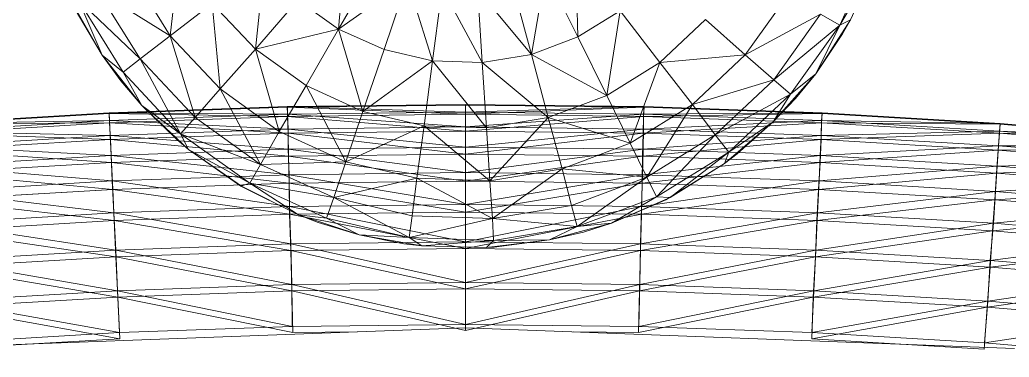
# Model space of a CAD drawing. Header units: millimetres. Extents: x -8591 to 7092, y -1621 to 14390.
# Drawn here: x -4434.81 to -4415.74, y 2796.58 to 2803.08 of the extents above; entities that cross this region are included whole.
import ezdxf

# ---------------------------------------------------------------- set-up
doc = ezdxf.new("R2010")
doc.units = ezdxf.units.MM
doc.layers.add('G-IMPT', color=8, linetype='Continuous', lineweight=9)
doc.layers.add('I-FURN', color=30, linetype='Continuous', lineweight=9)

# ---------------------------------------------------------------- blocks, each defined once
blk = doc.blocks.new('Artificial banana plant 1500mm - Family 4__C1-728657-Begane grond')
at = {"layer": 'G-IMPT'}
for p, q in [((-15.758, 147.639), (-15.908, 146.021)), ((-6.248, 146.095), (-5.578, 147.581)), ((-18.968, 147.539), (-19.148, 145.893)), ((-11.298, 145.871), (-11.338, 147.494)), ((-17.338, 147.28), (-17.508, 145.635)), ((-15.908, 146.021), (-15.198, 147.242)), ((-5.528, 147.321), (-6.248, 146.095)), ((-5.528, 147.321), (-6.038, 146.198)), ((-19.888, 147.087), (-19.148, 145.893)), ((-12.188, 145.532), (-11.918, 147.133)), ((-11.298, 145.871), (-11.918, 147.133)), ((-15.908, 146.021), (-14.578, 146.959)), ((-15.028, 145.626), (-14.578, 146.959)), ((-14.578, 146.959), (-14.098, 145.408)), ((-14.098, 145.408), (-13.908, 146.804)), ((-13.908, 146.804), (-13.138, 145.377)), ((-12.188, 145.532), (-12.558, 146.894)), ((-20.548, 146.764), (-19.728, 145.449)), ((-20.548, 146.764), (-19.148, 145.893)), ((-13.138, 145.377), (-13.228, 146.782)), ((-13.228, 146.782), (-12.188, 145.532)), ((-8.068, 145.528), (-7.248, 146.672)), ((-20.458, 145.521), (-21.068, 146.589)), ((-20.458, 145.521), (-20.918, 146.578)), ((-20.918, 146.578), (-19.728, 145.449)), ((-20.918, 146.578), (-20.058, 145.193)), ((-19.148, 145.893), (-18.338, 146.515)), ((-18.338, 146.515), (-18.188, 144.868)), ((-18.338, 146.515), (-17.508, 145.635)), ((-17.508, 145.635), (-16.688, 146.58)), ((-16.688, 146.58), (-15.908, 146.021)), ((-20.978, 146.401), (-20.458, 145.521)), ((-11.298, 145.871), (-10.478, 146.376)), ((-10.738, 144.742), (-10.478, 146.376)), ((-9.718, 145.378), (-10.478, 146.376)), ((-8.068, 145.528), (-6.618, 146.306)), ((-7.518, 145.047), (-6.618, 146.306)), ((-6.618, 146.306), (-6.248, 146.095)), ((-9.718, 145.378), (-8.838, 146.203)), ((-8.068, 145.528), (-8.838, 146.203)), ((-7.518, 145.047), (-6.248, 146.095)), ((-7.198, 144.769), (-6.248, 146.095)), ((-6.708, 145.162), (-6.038, 146.198)), ((-6.708, 145.162), (-6.248, 146.095)), ((-6.038, 146.198), (-6.248, 146.095)), ((-6.198, 145.932), (-6.038, 146.198)), ((-19.728, 145.449), (-19.148, 145.893)), ((-19.148, 145.893), (-18.668, 144.318)), ((-19.148, 145.893), (-18.188, 144.868)), ((-17.508, 145.635), (-15.908, 146.021)), ((-16.528, 144.933), (-15.908, 146.021)), ((-15.908, 146.021), (-15.438, 144.435)), ((-15.908, 146.021), (-15.028, 145.626)), ((-12.188, 145.532), (-11.298, 145.871)), ((-10.738, 144.742), (-11.298, 145.871)), ((-6.198, 145.932), (-6.708, 145.162)), ((-20.098, 145.023), (-20.458, 145.521)), ((-19.698, 144.551), (-20.458, 145.521)), ((-20.458, 145.521), (-20.058, 145.193)), ((-18.188, 144.868), (-17.508, 145.635)), ((-17.508, 145.635), (-17.048, 144.048)), ((-17.508, 145.635), (-16.528, 144.933)), ((-15.438, 144.435), (-15.028, 145.626)), ((-15.028, 145.626), (-14.098, 145.408)), ((-13.138, 145.377), (-12.188, 145.532)), ((-11.868, 144.318), (-12.188, 145.532)), ((-12.188, 145.532), (-10.738, 144.742)), ((-9.718, 145.378), (-8.068, 145.528)), ((-9.088, 144.567), (-8.068, 145.528)), ((-7.518, 145.047), (-8.068, 145.528)), ((-19.728, 145.449), (-20.058, 145.193)), ((-19.728, 145.449), (-18.948, 144.002)), ((-19.728, 145.449), (-18.668, 144.318)), ((-15.438, 144.435), (-14.098, 145.408)), ((-14.258, 144.161), (-14.098, 145.408)), ((-14.098, 145.408), (-13.058, 144.121)), ((-14.098, 145.408), (-13.138, 145.377)), ((-13.058, 144.121), (-13.138, 145.377)), ((-13.138, 145.377), (-11.868, 144.318)), ((-10.738, 144.742), (-9.718, 145.378)), ((-10.288, 143.826), (-9.718, 145.378)), ((-9.088, 144.567), (-9.718, 145.378)), ((-19.698, 144.551), (-20.058, 145.193)), ((-18.948, 144.002), (-20.058, 145.193)), ((-7.528, 144.235), (-6.708, 145.162)), ((-6.708, 145.162), (-7.198, 144.769)), ((-7.098, 144.684), (-6.708, 145.162)), ((-20.098, 145.023), (-19.698, 144.551)), ((-17.048, 144.048), (-16.528, 144.933)), ((-16.528, 144.933), (-15.768, 143.467)), ((-16.528, 144.933), (-15.438, 144.435)), ((-9.088, 144.567), (-7.518, 145.047)), ((-8.648, 143.988), (-7.518, 145.047)), ((-7.198, 144.769), (-7.518, 145.047)), ((-18.668, 144.318), (-18.188, 144.868)), ((-18.188, 144.868), (-17.408, 143.416)), ((-18.188, 144.868), (-17.048, 144.048)), ((-11.868, 144.318), (-10.738, 144.742)), ((-10.288, 143.826), (-10.738, 144.742)), ((-8.648, 143.988), (-7.198, 144.769)), ((-7.198, 144.769), (-8.388, 143.654)), ((-7.528, 144.235), (-7.198, 144.769)), ((-20.328, 144.407), (-16.898, 144.531)), ((-20.328, 144.407), (-16.898, 144.531)), ((-20.328, 144.407), (-16.888, 144.517)), ((-20.328, 144.396), (-16.888, 144.517)), ((-20.328, 144.396), (-16.888, 144.517)), ((-20.328, 144.407), (-16.888, 144.517)), ((-19.028, 143.903), (-19.698, 144.551)), ((-19.698, 144.551), (-18.798, 143.705)), ((-19.698, 144.551), (-18.948, 144.002)), ((-13.458, 144.571), (-16.898, 144.531)), ((-16.898, 144.531), (-13.458, 144.571)), ((-16.898, 144.531), (-13.458, 144.558)), ((-13.458, 144.558), (-16.898, 144.531)), ((-16.888, 144.517), (-16.898, 144.531)), ((-13.458, 144.423), (-16.898, 144.531)), ((-16.898, 144.531), (-16.888, 144.383)), ((-16.888, 144.517), (-16.898, 144.531)), ((-16.898, 144.531), (-13.458, 144.423)), ((-16.898, 144.531), (-16.888, 144.383)), ((-16.888, 144.517), (-13.458, 144.558)), ((-13.458, 144.558), (-16.888, 144.517)), ((-13.458, 144.381), (-16.888, 144.517)), ((-16.888, 144.517), (-16.888, 144.341)), ((-13.458, 144.381), (-16.888, 144.517)), ((-16.888, 144.517), (-16.888, 144.341)), ((-13.458, 144.571), (-10.018, 144.531)), ((-13.458, 144.571), (-10.018, 144.531)), ((-13.458, 144.571), (-13.458, 144.423)), ((-13.458, 144.571), (-13.458, 144.558)), ((-13.458, 144.558), (-13.458, 144.571)), ((-13.458, 144.423), (-13.458, 144.571)), ((-13.458, 144.381), (-13.458, 144.558)), ((-13.458, 144.558), (-10.018, 144.517)), ((-13.458, 144.558), (-10.018, 144.531)), ((-13.458, 144.381), (-13.458, 144.558)), ((-13.458, 144.558), (-10.018, 144.517)), ((-13.458, 144.558), (-10.018, 144.531)), ((-13.458, 144.423), (-10.018, 144.531)), ((-13.458, 144.423), (-10.018, 144.531)), ((-13.458, 144.381), (-10.018, 144.517)), ((-13.458, 144.381), (-10.018, 144.517)), ((-10.288, 143.826), (-9.088, 144.567)), ((-10.028, 144.383), (-10.018, 144.531)), ((-10.028, 144.383), (-10.018, 144.531)), ((-10.028, 144.341), (-10.018, 144.517)), ((-10.028, 144.341), (-10.018, 144.517)), ((-6.588, 144.407), (-10.018, 144.531)), ((-6.588, 144.407), (-10.018, 144.531)), ((-10.018, 144.517), (-10.018, 144.531)), ((-10.018, 144.517), (-10.018, 144.531)), ((-6.588, 144.396), (-10.018, 144.517)), ((-10.018, 144.517), (-6.588, 144.407)), ((-6.588, 144.396), (-10.018, 144.517)), ((-10.018, 144.517), (-6.588, 144.407)), ((-9.968, 143.171), (-9.088, 144.567)), ((-8.648, 143.988), (-9.088, 144.567)), ((-7.098, 144.684), (-7.528, 144.235)), ((-20.328, 144.407), (-23.758, 144.204)), ((-23.758, 144.204), (-20.328, 144.407)), ((-23.758, 144.192), (-20.328, 144.396)), ((-23.758, 144.204), (-20.328, 144.396)), ((-20.328, 144.396), (-23.758, 144.192)), ((-20.328, 144.396), (-23.758, 144.204)), ((-20.328, 144.407), (-20.318, 144.26)), ((-20.328, 144.407), (-20.328, 144.396)), ((-20.328, 144.407), (-16.888, 144.383)), ((-20.328, 144.396), (-20.328, 144.407)), ((-20.318, 144.26), (-20.328, 144.407)), ((-20.328, 144.407), (-16.888, 144.383)), ((-20.318, 144.219), (-20.328, 144.396)), ((-20.328, 144.396), (-16.888, 144.341)), ((-20.318, 144.219), (-20.328, 144.396)), ((-20.328, 144.396), (-16.888, 144.341)), ((-20.318, 144.26), (-16.888, 144.383)), ((-20.318, 144.26), (-16.888, 144.383)), ((-20.318, 144.219), (-16.888, 144.341)), ((-20.318, 144.219), (-16.888, 144.341)), ((-13.458, 144.423), (-16.888, 144.383)), ((-13.458, 144.423), (-16.888, 144.383)), ((-16.888, 144.383), (-13.458, 144.138)), ((-16.888, 144.383), (-16.878, 144.096)), ((-16.888, 144.383), (-16.878, 144.096)), ((-16.888, 144.383), (-13.458, 144.138)), ((-13.458, 144.381), (-16.888, 144.341)), ((-13.458, 144.381), (-16.888, 144.341)), ((-16.878, 144.015), (-16.888, 144.341)), ((-16.888, 144.341), (-13.458, 144.056)), ((-13.458, 144.056), (-16.888, 144.341)), ((-16.878, 144.015), (-16.888, 144.341)), ((-15.768, 143.467), (-15.438, 144.435)), ((-15.438, 144.435), (-14.258, 144.161)), ((-13.458, 144.423), (-13.458, 144.138)), ((-13.458, 144.423), (-10.028, 144.383)), ((-13.458, 144.423), (-13.458, 144.138)), ((-13.458, 144.423), (-10.028, 144.383)), ((-13.458, 144.138), (-10.028, 144.383)), ((-13.458, 144.138), (-10.028, 144.383)), ((-13.458, 144.381), (-13.458, 144.056)), ((-13.458, 144.381), (-10.028, 144.341)), ((-13.458, 144.056), (-13.458, 144.381)), ((-13.458, 144.381), (-10.028, 144.341)), ((-13.458, 144.056), (-10.028, 144.341)), ((-13.458, 144.056), (-10.028, 144.341)), ((-10.038, 144.015), (-10.028, 144.341)), ((-10.038, 144.015), (-10.028, 144.341)), ((-6.588, 144.407), (-10.028, 144.383)), ((-6.588, 144.407), (-10.028, 144.383)), ((-6.588, 144.396), (-10.028, 144.341)), ((-10.028, 144.341), (-6.588, 144.396)), ((-10.028, 144.383), (-10.028, 144.096)), ((-10.028, 144.383), (-6.598, 144.26)), ((-6.598, 144.26), (-10.028, 144.383)), ((-10.028, 144.383), (-10.028, 144.096)), ((-6.598, 144.219), (-10.028, 144.341)), ((-10.028, 144.341), (-6.598, 144.219)), ((-6.588, 144.407), (-6.598, 144.26)), ((-6.588, 144.407), (-6.598, 144.26)), ((-6.598, 144.219), (-6.588, 144.396)), ((-6.588, 144.396), (-6.598, 144.219)), ((-6.588, 144.407), (-3.158, 144.204)), ((-6.588, 144.407), (-3.158, 144.204)), ((-6.588, 144.396), (-6.588, 144.407)), ((-6.588, 144.396), (-6.588, 144.407)), ((-6.588, 144.396), (-3.158, 144.192)), ((-6.588, 144.396), (-3.158, 144.204)), ((-6.588, 144.396), (-3.158, 144.192)), ((-6.588, 144.396), (-3.158, 144.204)), ((-20.318, 144.26), (-23.758, 144.204)), ((-23.758, 144.204), (-20.318, 144.26)), ((-20.318, 144.219), (-23.758, 144.192)), ((-20.318, 144.219), (-23.758, 144.192)), ((-20.318, 144.26), (-23.748, 144.056)), ((-20.318, 144.26), (-23.748, 144.056)), ((-20.318, 144.219), (-23.748, 144.015)), ((-20.318, 144.219), (-23.748, 144.015)), ((-20.318, 144.26), (-20.308, 143.974)), ((-20.318, 144.26), (-16.878, 144.096)), ((-20.318, 144.26), (-20.308, 143.974)), ((-20.318, 144.219), (-20.298, 143.894)), ((-20.318, 144.219), (-16.878, 144.015)), ((-20.298, 143.894), (-20.318, 144.219)), ((-20.318, 144.219), (-16.878, 144.015)), ((-18.948, 144.002), (-18.668, 144.318)), ((-18.668, 144.318), (-17.408, 143.416)), ((-13.458, 144.138), (-16.878, 144.096)), ((-16.878, 144.096), (-13.458, 144.138)), ((-15.768, 143.467), (-14.258, 144.161)), ((-14.398, 143.148), (-14.258, 144.161)), ((-14.258, 144.161), (-12.988, 143.102)), ((-14.258, 144.161), (-13.058, 144.121)), ((-13.458, 144.138), (-13.458, 143.75)), ((-13.458, 144.138), (-10.028, 144.096)), ((-13.458, 143.75), (-13.458, 144.138)), ((-13.458, 144.138), (-10.028, 144.096)), ((-13.058, 144.121), (-11.868, 144.318)), ((-12.988, 143.102), (-11.868, 144.318)), ((-11.598, 143.33), (-11.868, 144.318)), ((-11.868, 144.318), (-10.288, 143.826)), ((-10.038, 144.015), (-6.598, 144.219)), ((-10.038, 144.015), (-6.598, 144.219)), ((-10.028, 144.096), (-6.598, 144.26)), ((-6.598, 144.26), (-10.028, 144.096)), ((-8.468, 143.434), (-7.528, 144.235)), ((-7.528, 144.235), (-8.388, 143.654)), ((-8.228, 143.62), (-7.528, 144.235)), ((-6.608, 143.974), (-6.598, 144.26)), ((-6.598, 144.26), (-6.608, 143.974)), ((-6.608, 143.894), (-6.598, 144.219)), ((-6.608, 143.894), (-6.598, 144.219)), ((-6.598, 144.26), (-3.168, 144.056)), ((-6.598, 144.26), (-3.158, 144.204)), ((-6.598, 144.26), (-3.168, 144.056)), ((-6.598, 144.26), (-3.158, 144.204)), ((-6.598, 144.219), (-3.168, 144.015)), ((-6.598, 144.219), (-3.158, 144.192)), ((-6.598, 144.219), (-3.168, 144.015)), ((-6.598, 144.219), (-3.158, 144.192)), ((-3.168, 144.056), (-3.158, 144.204)), ((-3.168, 144.056), (-3.158, 144.204)), ((-3.168, 144.015), (-3.158, 144.192)), ((-3.168, 144.015), (-3.158, 144.192)), ((0.272, 143.919), (-3.158, 144.204)), ((0.272, 143.919), (-3.158, 144.204)), ((-3.158, 144.192), (-3.158, 144.204)), ((-3.158, 144.192), (-3.158, 144.204)), ((0.262, 143.907), (-3.158, 144.192)), ((-3.158, 144.192), (0.272, 143.919)), ((0.262, 143.907), (-3.158, 144.192)), ((-3.158, 144.192), (0.272, 143.919)), ((-23.748, 144.056), (-20.308, 143.974)), ((-23.748, 144.056), (-20.308, 143.974)), ((-23.748, 144.015), (-20.298, 143.894)), ((-20.298, 143.894), (-23.748, 144.015)), ((-20.308, 143.974), (-23.728, 143.772)), ((-23.728, 143.772), (-20.308, 143.974)), ((-20.308, 143.974), (-16.878, 144.096)), ((-20.308, 143.974), (-16.878, 144.096)), ((-20.308, 143.974), (-20.288, 143.586)), ((-20.308, 143.974), (-16.878, 143.708)), ((-20.288, 143.586), (-20.308, 143.974)), ((-20.308, 143.974), (-16.878, 143.708)), ((-20.298, 143.894), (-16.878, 144.015)), ((-20.298, 143.894), (-16.878, 144.015)), ((-18.798, 143.705), (-18.948, 144.002)), ((-18.948, 144.002), (-17.408, 143.416)), ((-18.948, 144.002), (-17.618, 143.052)), ((-17.408, 143.416), (-17.048, 144.048)), ((-17.048, 144.048), (-15.768, 143.467)), ((-13.458, 143.75), (-16.878, 144.096)), ((-16.878, 144.096), (-16.878, 143.708)), ((-16.878, 144.096), (-16.878, 143.708)), ((-16.878, 144.015), (-13.458, 144.056)), ((-13.458, 144.056), (-16.878, 144.015)), ((-13.458, 143.614), (-16.878, 144.015)), ((-16.878, 144.015), (-16.868, 143.573)), ((-13.458, 143.614), (-16.878, 144.015)), ((-16.878, 144.015), (-16.868, 143.573)), ((-13.458, 143.75), (-10.028, 144.096)), ((-13.458, 143.75), (-10.028, 144.096)), ((-13.458, 143.614), (-13.458, 144.056)), ((-13.458, 144.056), (-10.038, 144.015)), ((-13.458, 143.614), (-13.458, 144.056)), ((-13.458, 144.056), (-10.038, 144.015)), ((-13.458, 143.614), (-10.038, 144.015)), ((-13.458, 143.614), (-10.038, 144.015)), ((-12.988, 143.102), (-13.058, 144.121)), ((-10.048, 143.573), (-10.038, 144.015)), ((-10.048, 143.573), (-10.038, 144.015)), ((-10.038, 143.708), (-10.028, 144.096)), ((-10.038, 143.708), (-10.028, 144.096)), ((-6.608, 143.894), (-10.038, 144.015)), ((-6.608, 143.894), (-10.038, 144.015)), ((-6.608, 143.974), (-10.038, 143.708)), ((-6.608, 143.974), (-10.038, 143.708)), ((-6.608, 143.974), (-10.028, 144.096)), ((-6.608, 143.974), (-10.028, 144.096)), ((-9.968, 143.171), (-8.648, 143.988)), ((-9.778, 142.794), (-8.648, 143.988)), ((-8.648, 143.988), (-8.388, 143.654)), ((-6.608, 143.974), (-6.628, 143.586)), ((-6.608, 143.974), (-6.628, 143.586)), ((-6.608, 143.974), (-3.168, 144.056)), ((-6.608, 143.974), (-3.168, 144.056)), ((-6.608, 143.894), (-3.168, 144.015)), ((-6.608, 143.894), (-3.168, 144.015)), ((-6.608, 143.974), (-3.188, 143.772)), ((-6.608, 143.974), (-3.188, 143.772)), ((-3.198, 143.69), (-3.168, 144.015)), ((-3.198, 143.69), (-3.168, 144.015)), ((-3.168, 144.056), (-3.188, 143.772)), ((-3.168, 144.056), (-3.188, 143.772)), ((0.272, 143.919), (-3.168, 144.056)), ((-3.168, 144.056), (0.252, 143.772)), ((0.272, 143.919), (-3.168, 144.056)), ((0.252, 143.772), (-3.168, 144.056)), ((0.252, 143.732), (-3.168, 144.015)), ((0.262, 143.907), (-3.168, 144.015)), ((-3.168, 144.015), (0.262, 143.907)), ((-3.168, 144.015), (0.252, 143.732)), ((-20.288, 143.586), (-23.728, 143.772)), ((-23.728, 143.772), (-20.288, 143.586)), ((-23.718, 143.69), (-20.298, 143.894)), ((-20.298, 143.894), (-23.718, 143.69)), ((-20.278, 143.451), (-20.298, 143.894)), ((-20.298, 143.894), (-16.868, 143.573)), ((-20.278, 143.451), (-20.298, 143.894)), ((-20.298, 143.894), (-16.868, 143.573)), ((-19.028, 143.903), (-18.798, 143.705)), ((-11.598, 143.33), (-10.288, 143.826)), ((-9.968, 143.171), (-10.288, 143.826)), ((-6.608, 143.894), (-10.048, 143.573)), ((-10.048, 143.573), (-6.608, 143.894)), ((-6.628, 143.451), (-6.608, 143.894)), ((-6.608, 143.894), (-6.628, 143.451)), ((-6.628, 143.586), (-3.188, 143.772)), ((-6.628, 143.586), (-3.188, 143.772)), ((-6.608, 143.894), (-3.198, 143.69)), ((-6.608, 143.894), (-3.198, 143.69)), ((-3.218, 143.384), (-3.188, 143.772)), ((-3.218, 143.384), (-3.188, 143.772)), ((0.222, 143.488), (-3.188, 143.772)), ((-3.188, 143.772), (0.252, 143.772)), ((0.252, 143.772), (-3.188, 143.772)), ((0.222, 143.488), (-3.188, 143.772)), ((-20.278, 143.451), (-23.718, 143.69)), ((-20.278, 143.451), (-23.718, 143.69)), ((-20.288, 143.586), (-23.698, 143.384)), ((-20.288, 143.586), (-23.698, 143.384)), ((-20.288, 143.586), (-16.878, 143.708)), ((-20.288, 143.586), (-16.878, 143.708)), ((-20.288, 143.586), (-20.268, 143.097)), ((-20.288, 143.586), (-16.858, 143.218)), ((-20.288, 143.586), (-20.268, 143.097)), ((-20.288, 143.586), (-16.858, 143.218)), ((-20.278, 143.451), (-16.868, 143.573)), ((-20.278, 143.451), (-16.868, 143.573)), ((-17.778, 142.996), (-18.798, 143.705)), ((-18.798, 143.705), (-17.788, 142.996)), ((-18.798, 143.705), (-17.618, 143.052)), ((-13.458, 143.75), (-16.878, 143.708)), ((-13.458, 143.75), (-16.878, 143.708)), ((-16.878, 143.708), (-13.458, 143.258)), ((-16.878, 143.708), (-16.858, 143.218)), ((-16.878, 143.708), (-16.858, 143.218)), ((-16.878, 143.708), (-13.458, 143.258)), ((-13.458, 143.614), (-16.868, 143.573)), ((-13.458, 143.614), (-16.868, 143.573)), ((-16.858, 143.055), (-16.868, 143.573)), ((-16.868, 143.573), (-13.458, 143.095)), ((-13.458, 143.095), (-16.868, 143.573)), ((-16.858, 143.055), (-16.868, 143.573)), ((-13.458, 143.75), (-13.458, 143.258)), ((-13.458, 143.75), (-10.038, 143.708)), ((-13.458, 143.75), (-13.458, 143.258)), ((-13.458, 143.75), (-10.038, 143.708)), ((-13.458, 143.258), (-10.038, 143.708)), ((-13.458, 143.258), (-10.038, 143.708)), ((-13.458, 143.614), (-13.458, 143.095)), ((-13.458, 143.614), (-10.048, 143.573)), ((-13.458, 143.095), (-13.458, 143.614)), ((-13.458, 143.614), (-10.048, 143.573)), ((-13.458, 143.095), (-10.048, 143.573)), ((-13.458, 143.095), (-10.048, 143.573)), ((-10.058, 143.055), (-10.048, 143.573)), ((-10.058, 143.055), (-10.048, 143.573)), ((-10.038, 143.708), (-10.048, 143.218)), ((-10.038, 143.708), (-10.048, 143.218)), ((-10.048, 143.218), (-6.628, 143.586)), ((-6.628, 143.586), (-10.048, 143.218)), ((-6.628, 143.451), (-10.048, 143.573)), ((-10.048, 143.573), (-6.628, 143.451)), ((-10.038, 143.708), (-6.628, 143.586)), ((-6.628, 143.586), (-10.038, 143.708)), ((-9.778, 142.794), (-8.388, 143.654)), ((-9.518, 142.781), (-8.388, 143.654)), ((-8.468, 143.434), (-8.388, 143.654)), ((-8.228, 143.62), (-8.468, 143.434)), ((-6.648, 143.097), (-6.628, 143.586)), ((-6.628, 143.586), (-6.648, 143.097)), ((-6.628, 143.451), (-3.198, 143.69)), ((-6.628, 143.451), (-3.198, 143.69)), ((-6.628, 143.586), (-3.218, 143.384)), ((-6.628, 143.586), (-3.218, 143.384)), ((-3.228, 143.249), (-3.198, 143.69)), ((-3.228, 143.249), (-3.198, 143.69)), ((-3.198, 143.69), (0.252, 143.732)), ((-3.198, 143.69), (0.252, 143.732)), ((0.222, 143.407), (-3.198, 143.69)), ((0.222, 143.407), (-3.198, 143.69)), ((-23.698, 143.384), (-20.268, 143.097)), ((-23.698, 143.384), (-20.268, 143.097)), ((-20.278, 143.451), (-23.688, 143.249)), ((-20.278, 143.451), (-23.688, 143.249)), ((-20.278, 143.451), (-20.258, 142.934)), ((-20.278, 143.451), (-16.858, 143.055)), ((-20.258, 142.934), (-20.278, 143.451)), ((-20.278, 143.451), (-16.858, 143.055)), ((-17.408, 143.416), (-17.618, 143.052)), ((-17.408, 143.416), (-15.768, 143.467)), ((-17.408, 143.416), (-15.998, 142.776)), ((-15.998, 142.776), (-15.768, 143.467)), ((-15.768, 143.467), (-14.398, 143.148)), ((-10.058, 143.055), (-6.628, 143.451)), ((-10.058, 143.055), (-6.628, 143.451)), ((-9.598, 142.735), (-8.468, 143.434)), ((-8.468, 143.434), (-9.518, 142.781)), ((-6.658, 142.934), (-6.628, 143.451)), ((-6.658, 142.934), (-6.628, 143.451)), ((-6.648, 143.097), (-3.218, 143.384)), ((-6.648, 143.097), (-3.218, 143.384)), ((-6.628, 143.451), (-3.228, 143.249)), ((-6.628, 143.451), (-3.228, 143.249)), ((-3.218, 143.384), (-3.248, 142.895)), ((-3.218, 143.384), (-3.248, 142.895)), ((0.222, 143.407), (-3.228, 143.249)), ((-3.228, 143.249), (0.222, 143.407)), ((0.222, 143.488), (-3.218, 143.384)), ((-3.218, 143.384), (0.192, 143.101)), ((0.192, 143.101), (-3.218, 143.384)), ((-23.688, 143.249), (-20.258, 142.934)), ((-20.258, 142.934), (-23.688, 143.249)), ((-20.268, 143.097), (-16.858, 143.218)), ((-20.268, 143.097), (-16.858, 143.218)), ((-13.458, 143.258), (-16.858, 143.218)), ((-16.858, 143.218), (-13.458, 143.258)), ((-13.458, 142.643), (-16.858, 143.218)), ((-16.858, 143.218), (-16.848, 142.603)), ((-13.458, 142.643), (-16.858, 143.218)), ((-16.848, 142.603), (-16.858, 143.218)), ((-13.458, 143.258), (-13.458, 142.643)), ((-13.458, 143.258), (-10.048, 143.218)), ((-13.458, 142.643), (-13.458, 143.258)), ((-13.458, 143.258), (-10.048, 143.218)), ((-13.458, 142.643), (-10.048, 143.218)), ((-13.458, 142.643), (-10.048, 143.218)), ((-12.988, 143.102), (-11.598, 143.33)), ((-12.938, 142.374), (-11.598, 143.33)), ((-11.418, 142.625), (-11.598, 143.33)), ((-11.598, 143.33), (-9.968, 143.171)), ((-10.068, 142.603), (-10.048, 143.218)), ((-10.068, 142.603), (-10.048, 143.218)), ((-6.648, 143.097), (-10.048, 143.218)), ((-6.648, 143.097), (-10.048, 143.218)), ((-6.658, 142.934), (-3.228, 143.249)), ((-3.258, 142.733), (-3.228, 143.249)), ((-3.258, 142.733), (-3.228, 143.249)), ((0.182, 142.967), (-3.228, 143.249)), ((-3.228, 143.249), (0.182, 142.967)), ((-23.668, 142.895), (-20.268, 143.097)), ((-23.668, 142.895), (-20.268, 143.097)), ((-20.238, 142.482), (-20.268, 143.097)), ((-20.268, 143.097), (-16.848, 142.603)), ((-20.238, 142.482), (-20.268, 143.097)), ((-20.268, 143.097), (-16.848, 142.603)), ((-20.258, 142.934), (-16.858, 143.055)), ((-20.258, 142.934), (-16.858, 143.055)), ((-17.788, 142.996), (-17.618, 143.052)), ((-16.678, 142.444), (-17.788, 142.996)), ((-17.778, 142.996), (-17.788, 142.996)), ((-17.778, 142.996), (-16.678, 142.444)), ((-16.678, 142.444), (-17.618, 143.052)), ((-17.618, 143.052), (-15.998, 142.776)), ((-17.618, 143.052), (-16.138, 142.379)), ((-16.858, 143.055), (-13.458, 143.095)), ((-13.458, 143.095), (-16.858, 143.055)), ((-13.458, 142.496), (-16.858, 143.055)), ((-16.858, 143.055), (-16.848, 142.457)), ((-13.458, 142.496), (-16.858, 143.055)), ((-16.858, 143.055), (-16.848, 142.457)), ((-15.998, 142.776), (-14.398, 143.148)), ((-14.488, 142.424), (-14.398, 143.148)), ((-14.398, 143.148), (-12.938, 142.374)), ((-14.398, 143.148), (-12.988, 143.102)), ((-13.458, 142.496), (-13.458, 143.095)), ((-13.458, 143.095), (-10.058, 143.055)), ((-13.458, 142.496), (-13.458, 143.095)), ((-13.458, 143.095), (-10.058, 143.055)), ((-13.458, 142.496), (-10.058, 143.055)), ((-13.458, 142.496), (-10.058, 143.055)), ((-12.938, 142.374), (-12.988, 143.102)), ((-11.418, 142.625), (-9.968, 143.171)), ((-11.308, 142.219), (-9.968, 143.171)), ((-6.648, 143.097), (-10.068, 142.603)), ((-6.648, 143.097), (-10.068, 142.603)), ((-10.068, 142.457), (-10.058, 143.055)), ((-10.058, 143.055), (-10.068, 142.457)), ((-6.658, 142.934), (-10.058, 143.055)), ((-6.658, 142.934), (-10.058, 143.055)), ((-9.968, 143.171), (-9.778, 142.794)), ((-6.648, 143.097), (-6.678, 142.482)), ((-6.648, 143.097), (-6.678, 142.482)), ((-6.648, 143.097), (-3.248, 142.895)), ((-6.648, 143.097), (-3.248, 142.895)), ((-3.248, 142.895), (0.192, 143.101)), ((0.192, 143.101), (-3.248, 142.895)), ((-20.238, 142.482), (-23.668, 142.895)), ((-20.238, 142.482), (-23.668, 142.895)), ((-23.658, 142.733), (-20.258, 142.934)), ((-20.258, 142.934), (-23.658, 142.733)), ((-20.228, 142.336), (-20.258, 142.934)), ((-20.258, 142.934), (-16.848, 142.457)), ((-20.228, 142.336), (-20.258, 142.934)), ((-20.258, 142.934), (-16.848, 142.457)), ((-6.658, 142.934), (-10.068, 142.457)), ((-6.658, 142.934), (-10.068, 142.457)), ((-6.658, 142.934), (-6.688, 142.336)), ((-6.658, 142.934), (-6.688, 142.336)), ((-6.678, 142.482), (-3.248, 142.895)), ((-6.678, 142.482), (-3.248, 142.895)), ((-6.658, 142.934), (-3.258, 142.733)), ((-6.658, 142.934), (-3.258, 142.733)), ((-3.288, 142.282), (-3.248, 142.895)), ((-3.288, 142.282), (-3.248, 142.895)), ((-3.258, 142.733), (0.182, 142.967)), ((-3.258, 142.733), (0.182, 142.967)), ((0.142, 142.612), (-3.248, 142.895)), ((0.142, 142.612), (-3.248, 142.895)), ((-20.228, 142.336), (-23.658, 142.733)), ((-20.228, 142.336), (-23.658, 142.733)), ((-13.458, 142.643), (-16.848, 142.603)), ((-13.458, 142.643), (-16.848, 142.603)), ((-15.998, 142.776), (-16.138, 142.379)), ((-15.998, 142.776), (-14.548, 142.008)), ((-15.998, 142.776), (-14.488, 142.424)), ((-13.458, 142.643), (-13.458, 141.926)), ((-13.458, 142.643), (-10.068, 142.603)), ((-13.458, 142.643), (-13.458, 141.926)), ((-13.458, 142.643), (-10.068, 142.603)), ((-12.938, 142.374), (-11.418, 142.625)), ((-11.308, 142.219), (-11.418, 142.625)), ((-11.308, 142.219), (-9.778, 142.794)), ((-10.648, 142.287), (-9.778, 142.794)), ((-10.648, 142.287), (-9.518, 142.781)), ((-9.598, 142.735), (-10.648, 142.287)), ((-9.518, 142.781), (-9.778, 142.794)), ((-9.598, 142.735), (-9.518, 142.781)), ((-6.688, 142.336), (-3.258, 142.733)), ((-6.688, 142.336), (-3.258, 142.733)), ((-3.308, 142.136), (-3.258, 142.733)), ((-3.258, 142.733), (-3.308, 142.136)), ((0.142, 142.612), (-3.288, 142.282)), ((0.142, 142.612), (-3.288, 142.282)), ((0.132, 142.451), (-3.258, 142.733)), ((0.132, 142.451), (-3.258, 142.733)), ((-20.238, 142.482), (-23.618, 142.282)), ((-20.238, 142.482), (-23.618, 142.282)), ((-20.238, 142.482), (-16.848, 142.603)), ((-20.238, 142.482), (-16.848, 142.603)), ((-20.238, 142.482), (-20.198, 141.766)), ((-20.238, 142.482), (-16.828, 141.887)), ((-20.238, 142.482), (-20.198, 141.766)), ((-20.238, 142.482), (-16.828, 141.887)), ((-20.228, 142.336), (-16.848, 142.457)), ((-20.228, 142.336), (-16.848, 142.457)), ((-16.848, 142.603), (-13.458, 141.926)), ((-16.848, 142.603), (-16.828, 141.887)), ((-16.848, 142.603), (-16.828, 141.887)), ((-16.848, 142.603), (-13.458, 141.926)), ((-13.458, 142.496), (-16.848, 142.457)), ((-13.458, 142.496), (-16.848, 142.457)), ((-16.828, 141.757), (-16.848, 142.457)), ((-16.848, 142.457), (-13.458, 141.796)), ((-13.458, 141.796), (-16.848, 142.457)), ((-16.828, 141.757), (-16.848, 142.457)), ((-16.298, 142.298), (-16.678, 142.444)), ((-15.508, 142.058), (-16.678, 142.444)), ((-16.678, 142.444), (-16.138, 142.379)), ((-14.548, 142.008), (-14.488, 142.424)), ((-14.488, 142.424), (-12.938, 142.374)), ((-13.458, 141.926), (-10.068, 142.603)), ((-13.458, 141.926), (-10.068, 142.603)), ((-13.458, 142.496), (-13.458, 141.796)), ((-13.458, 142.496), (-10.068, 142.457)), ((-13.458, 141.796), (-13.458, 142.496)), ((-13.458, 142.496), (-10.068, 142.457)), ((-13.458, 141.796), (-10.068, 142.457)), ((-13.458, 141.796), (-10.068, 142.457)), ((-10.068, 142.603), (-10.088, 141.887)), ((-10.068, 142.603), (-10.088, 141.887)), ((-10.088, 141.887), (-6.678, 142.482)), ((-6.678, 142.482), (-10.088, 141.887)), ((-10.088, 141.757), (-10.068, 142.457)), ((-10.088, 141.757), (-10.068, 142.457)), ((-10.068, 142.603), (-6.678, 142.482)), ((-6.678, 142.482), (-10.068, 142.603)), ((-10.068, 142.457), (-6.688, 142.336)), ((-10.068, 142.457), (-6.688, 142.336)), ((-6.708, 141.766), (-6.678, 142.482)), ((-6.678, 142.482), (-6.708, 141.766)), ((-6.678, 142.482), (-3.288, 142.282)), ((-6.678, 142.482), (-3.288, 142.282)), ((0.132, 142.451), (-3.308, 142.136)), ((0.132, 142.451), (-3.308, 142.136)), ((-23.618, 142.282), (-20.198, 141.766)), ((-23.618, 142.282), (-20.198, 141.766)), ((-20.228, 142.336), (-23.608, 142.136)), ((-20.228, 142.336), (-23.608, 142.136)), ((-20.228, 142.336), (-20.198, 141.636)), ((-20.228, 142.336), (-16.828, 141.757)), ((-20.198, 141.636), (-20.228, 142.336)), ((-20.228, 142.336), (-16.828, 141.757)), ((-16.298, 142.298), (-15.508, 142.058)), ((-15.508, 142.058), (-16.138, 142.379)), ((-14.548, 142.008), (-16.138, 142.379)), ((-14.548, 142.008), (-12.938, 142.374)), ((-12.938, 142.374), (-11.308, 142.219)), ((-12.938, 142.374), (-12.918, 141.953)), ((-11.838, 141.961), (-10.648, 142.287)), ((-10.648, 142.287), (-11.308, 142.219)), ((-11.188, 142.114), (-10.648, 142.287)), ((-10.088, 141.757), (-6.688, 142.336)), ((-10.088, 141.757), (-6.688, 142.336)), ((-6.718, 141.636), (-6.688, 142.336)), ((-6.718, 141.636), (-6.688, 142.336)), ((-6.708, 141.766), (-3.288, 142.282)), ((-6.708, 141.766), (-3.288, 142.282)), ((-6.688, 142.336), (-3.308, 142.136)), ((-6.688, 142.336), (-3.308, 142.136)), ((-3.288, 142.282), (-3.348, 141.566)), ((-3.288, 142.282), (-3.348, 141.566)), ((-3.288, 142.282), (0.082, 142.002)), ((0.082, 142.002), (-3.288, 142.282)), ((-23.608, 142.136), (-20.198, 141.636)), ((-20.198, 141.636), (-23.608, 142.136)), ((-14.648, 141.888), (-15.508, 142.058)), ((-15.508, 142.058), (-14.298, 141.847)), ((-15.508, 142.058), (-14.548, 142.008)), ((-11.308, 142.219), (-12.918, 141.953)), ((-11.838, 141.961), (-11.308, 142.219)), ((-11.188, 142.114), (-11.838, 141.961)), ((-6.718, 141.636), (-3.308, 142.136)), ((-6.718, 141.636), (-3.308, 142.136)), ((-3.348, 141.436), (-3.308, 142.136)), ((-3.348, 141.436), (-3.308, 142.136)), ((-3.308, 142.136), (0.072, 141.854)), ((-3.308, 142.136), (0.072, 141.854)), ((-20.198, 141.766), (-16.828, 141.887)), ((-20.198, 141.766), (-16.828, 141.887)), ((-13.458, 141.926), (-16.828, 141.887)), ((-16.828, 141.887), (-13.458, 141.926)), ((-13.458, 141.142), (-16.828, 141.887)), ((-16.828, 141.887), (-16.808, 141.102)), ((-13.458, 141.142), (-16.828, 141.887)), ((-16.808, 141.102), (-16.828, 141.887)), ((-14.648, 141.888), (-14.298, 141.847)), ((-14.298, 141.847), (-14.548, 142.008)), ((-14.548, 142.008), (-12.918, 141.953)), ((-14.298, 141.847), (-12.918, 141.953)), ((-14.298, 141.847), (-13.058, 141.814)), ((-13.458, 141.926), (-13.458, 141.142)), ((-13.458, 141.926), (-10.088, 141.887)), ((-13.458, 141.142), (-13.458, 141.926)), ((-13.458, 141.926), (-10.088, 141.887)), ((-13.458, 141.142), (-10.088, 141.887)), ((-13.458, 141.142), (-10.088, 141.887)), ((-11.838, 141.961), (-13.058, 141.814)), ((-13.058, 141.814), (-12.918, 141.953)), ((-11.838, 141.961), (-12.918, 141.953)), ((-12.908, 141.822), (-11.838, 141.961)), ((-10.098, 141.102), (-10.088, 141.887)), ((-10.098, 141.102), (-10.088, 141.887)), ((-6.708, 141.766), (-10.088, 141.887)), ((-6.708, 141.766), (-10.088, 141.887)), ((-3.348, 141.566), (0.082, 142.002)), ((0.082, 142.002), (-3.348, 141.566)), ((-3.348, 141.436), (0.072, 141.854)), ((-3.348, 141.436), (0.072, 141.854)), ((-23.568, 141.566), (-20.198, 141.766)), ((-23.568, 141.566), (-20.198, 141.766)), ((-20.168, 140.981), (-20.198, 141.766)), ((-20.198, 141.766), (-16.808, 141.102)), ((-20.168, 140.981), (-20.198, 141.766)), ((-20.198, 141.766), (-16.808, 141.102)), ((-20.198, 141.636), (-16.828, 141.757)), ((-20.198, 141.636), (-16.828, 141.757)), ((-16.828, 141.757), (-13.458, 141.796)), ((-13.458, 141.796), (-16.828, 141.757)), ((-13.458, 141.021), (-16.828, 141.757)), ((-16.828, 141.757), (-16.808, 140.983)), ((-13.458, 141.021), (-16.828, 141.757)), ((-16.828, 141.757), (-16.808, 140.983)), ((-13.458, 141.021), (-13.458, 141.796)), ((-13.458, 141.796), (-10.088, 141.757)), ((-13.458, 141.021), (-13.458, 141.796)), ((-13.458, 141.796), (-10.088, 141.757)), ((-13.458, 141.021), (-10.088, 141.757)), ((-13.458, 141.021), (-10.088, 141.757)), ((-12.908, 141.822), (-13.058, 141.814)), ((-10.108, 140.983), (-10.088, 141.757)), ((-10.088, 141.757), (-10.108, 140.983)), ((-6.708, 141.766), (-10.098, 141.102)), ((-6.708, 141.766), (-10.098, 141.102)), ((-6.718, 141.636), (-10.088, 141.757)), ((-6.718, 141.636), (-10.088, 141.757)), ((-6.708, 141.766), (-6.748, 140.981)), ((-6.708, 141.766), (-6.748, 140.981)), ((-6.708, 141.766), (-3.348, 141.566)), ((-6.708, 141.766), (-3.348, 141.566)), ((-20.168, 140.981), (-23.568, 141.566)), ((-20.168, 140.981), (-23.568, 141.566)), ((-23.558, 141.436), (-20.198, 141.636)), ((-20.198, 141.636), (-23.558, 141.436)), ((-20.158, 140.862), (-20.198, 141.636)), ((-20.198, 141.636), (-16.808, 140.983)), ((-20.158, 140.862), (-20.198, 141.636)), ((-20.198, 141.636), (-16.808, 140.983)), ((-6.718, 141.636), (-10.108, 140.983)), ((-6.718, 141.636), (-10.108, 140.983)), ((-6.718, 141.636), (-6.758, 140.862)), ((-6.718, 141.636), (-6.758, 140.862)), ((-6.748, 140.981), (-3.348, 141.566)), ((-6.748, 140.981), (-3.348, 141.566)), ((-6.718, 141.636), (-3.348, 141.436)), ((-6.718, 141.636), (-3.348, 141.436)), ((-3.398, 140.783), (-3.348, 141.566)), ((-3.398, 140.783), (-3.348, 141.566)), ((0.022, 141.286), (-3.348, 141.566)), ((0.022, 141.286), (-3.348, 141.566)), ((-20.158, 140.862), (-23.558, 141.436)), ((-20.158, 140.862), (-23.558, 141.436)), ((-6.758, 140.862), (-3.348, 141.436)), ((-6.758, 140.862), (-3.348, 141.436)), ((-3.408, 140.664), (-3.348, 141.436)), ((-3.348, 141.436), (-3.408, 140.664)), ((0.022, 141.286), (-3.398, 140.783)), ((0.022, 141.286), (-3.398, 140.783)), ((0.002, 141.158), (-3.348, 141.436)), ((0.002, 141.158), (-3.348, 141.436)), ((-20.168, 140.981), (-16.808, 141.102)), ((-20.168, 140.981), (-16.808, 141.102)), ((-13.458, 141.142), (-16.808, 141.102)), ((-13.458, 141.142), (-16.808, 141.102)), ((-16.808, 141.102), (-16.798, 140.296)), ((-16.808, 141.102), (-13.458, 140.336)), ((-16.808, 141.102), (-16.798, 140.296)), ((-16.808, 141.102), (-13.458, 140.336)), ((-13.458, 141.142), (-13.458, 140.336)), ((-13.458, 141.142), (-10.098, 141.102)), ((-13.458, 141.142), (-13.458, 140.336)), ((-13.458, 141.142), (-10.098, 141.102)), ((-13.458, 140.336), (-10.098, 141.102)), ((-13.458, 140.336), (-10.098, 141.102)), ((-10.098, 141.102), (-10.118, 140.296)), ((-10.098, 141.102), (-10.118, 140.296)), ((-10.098, 141.102), (-6.748, 140.981)), ((-6.748, 140.981), (-10.098, 141.102)), ((0.002, 141.158), (-3.408, 140.664)), ((0.002, 141.158), (-3.408, 140.664)), ((-20.168, 140.981), (-23.518, 140.783)), ((-20.168, 140.981), (-23.518, 140.783)), ((-20.168, 140.981), (-20.128, 140.177)), ((-20.168, 140.981), (-16.798, 140.296)), ((-20.168, 140.981), (-20.128, 140.177)), ((-20.168, 140.981), (-16.798, 140.296)), ((-20.158, 140.862), (-16.808, 140.983)), ((-20.158, 140.862), (-16.808, 140.983)), ((-13.458, 141.021), (-16.808, 140.983)), ((-13.458, 141.021), (-16.808, 140.983)), ((-16.788, 140.177), (-16.808, 140.983)), ((-16.808, 140.983), (-13.458, 140.217)), ((-13.458, 140.217), (-16.808, 140.983)), ((-16.788, 140.177), (-16.808, 140.983)), ((-13.458, 141.021), (-13.458, 140.217)), ((-13.458, 141.021), (-10.108, 140.983)), ((-13.458, 140.217), (-13.458, 141.021)), ((-13.458, 141.021), (-10.108, 140.983)), ((-13.458, 140.217), (-10.108, 140.983)), ((-13.458, 140.217), (-10.108, 140.983)), ((-10.128, 140.177), (-10.108, 140.983)), ((-10.128, 140.177), (-10.108, 140.983)), ((-10.118, 140.296), (-6.748, 140.981)), ((-6.748, 140.981), (-10.118, 140.296)), ((-10.108, 140.983), (-6.758, 140.862)), ((-10.108, 140.983), (-6.758, 140.862)), ((-6.788, 140.177), (-6.748, 140.981)), ((-6.748, 140.981), (-6.788, 140.177)), ((-6.748, 140.981), (-3.398, 140.783)), ((-6.748, 140.981), (-3.398, 140.783)), ((-23.518, 140.783), (-20.128, 140.177)), ((-23.518, 140.783), (-20.128, 140.177)), ((-20.158, 140.862), (-23.508, 140.664)), ((-20.158, 140.862), (-23.508, 140.664)), ((-20.158, 140.862), (-20.118, 140.058)), ((-20.158, 140.862), (-16.788, 140.177)), ((-20.118, 140.058), (-20.158, 140.862)), ((-20.158, 140.862), (-16.788, 140.177)), ((-10.128, 140.177), (-6.758, 140.862)), ((-10.128, 140.177), (-6.758, 140.862)), ((-6.788, 140.058), (-6.758, 140.862)), ((-6.788, 140.058), (-6.758, 140.862)), ((-6.788, 140.177), (-3.398, 140.783)), ((-6.788, 140.177), (-3.398, 140.783)), ((-6.758, 140.862), (-3.408, 140.664)), ((-6.758, 140.862), (-3.408, 140.664)), ((-3.398, 140.783), (-3.458, 139.979)), ((-3.398, 140.783), (-3.458, 139.979)), ((-3.398, 140.783), (-0.058, 140.505)), ((-0.058, 140.505), (-3.398, 140.783)), ((-23.508, 140.664), (-20.118, 140.058)), ((-20.118, 140.058), (-23.508, 140.664)), ((-6.788, 140.058), (-3.408, 140.664)), ((-6.788, 140.058), (-3.408, 140.664)), ((-3.468, 139.861), (-3.408, 140.664)), ((-3.468, 139.861), (-3.408, 140.664)), ((-3.408, 140.664), (-0.068, 140.386)), ((-3.408, 140.664), (-0.068, 140.386)), ((-16.798, 140.296), (-13.458, 140.336)), ((-16.798, 140.296), (-13.458, 140.336)), ((-13.458, 140.336), (-10.118, 140.296)), ((-13.458, 140.336), (-10.118, 140.296)), ((-3.458, 139.979), (-0.058, 140.505)), ((-0.058, 140.505), (-3.458, 139.979)), ((-24.038, 139.874), (-13.458, 140.27)), ((-23.458, 139.979), (-20.128, 140.177)), ((-23.458, 139.979), (-20.128, 140.177)), ((-20.128, 140.177), (-16.798, 140.296)), ((-20.128, 140.177), (-16.798, 140.296)), ((-16.788, 140.177), (-15.544, 140.192)), ((-15.544, 140.192), (-16.788, 140.177)), ((-13.458, 140.27), (-2.878, 139.874)), ((-11.373, 140.192), (-10.128, 140.177)), ((-11.373, 140.192), (-10.128, 140.177)), ((-6.788, 140.177), (-10.118, 140.296)), ((-6.788, 140.177), (-10.118, 140.296)), ((-6.788, 140.177), (-3.458, 139.979)), ((-6.788, 140.177), (-3.458, 139.979)), ((-23.448, 139.861), (-20.118, 140.058)), ((-20.118, 140.058), (-23.448, 139.861)), ((-6.788, 140.058), (-3.468, 139.861)), ((-6.788, 140.058), (-3.468, 139.861)), ((-0.128, 139.703), (-3.458, 139.979)), ((-0.128, 139.703), (-3.458, 139.979))]:
    blk.add_line(p, q, dxfattribs=at)
blk = doc.blocks.new('Artificial banana plant 1500mm - Family 4__C2-728658-Begane grond')
blk.add_blockref('Artificial banana plant 1500mm - Family 4__C1-728657-Begane grond', (0, 0))
blk = doc.blocks.new('Artificial banana plant 1500mm - Family 4-728656-Begane grond')
blk.add_blockref('Artificial banana plant 1500mm - Family 4__C2-728658-Begane grond', (0, 0))
blk = doc.blocks.new('Artificial banana plant 1500mm - Ny märkning-728662-Begane grond')
blk.add_blockref('Artificial banana plant 1500mm - Family 4-728656-Begane grond', (0, 0))

msp = doc.modelspace()

# ---------------------------------------------------------------- block references
at = {"layer": 'I-FURN'}
msp.add_blockref('Artificial banana plant 1500mm - Ny märkning-728662-Begane grond', (-4412.758, 2656.875), dxfattribs=at)

doc.saveas('drawing.dxf')
